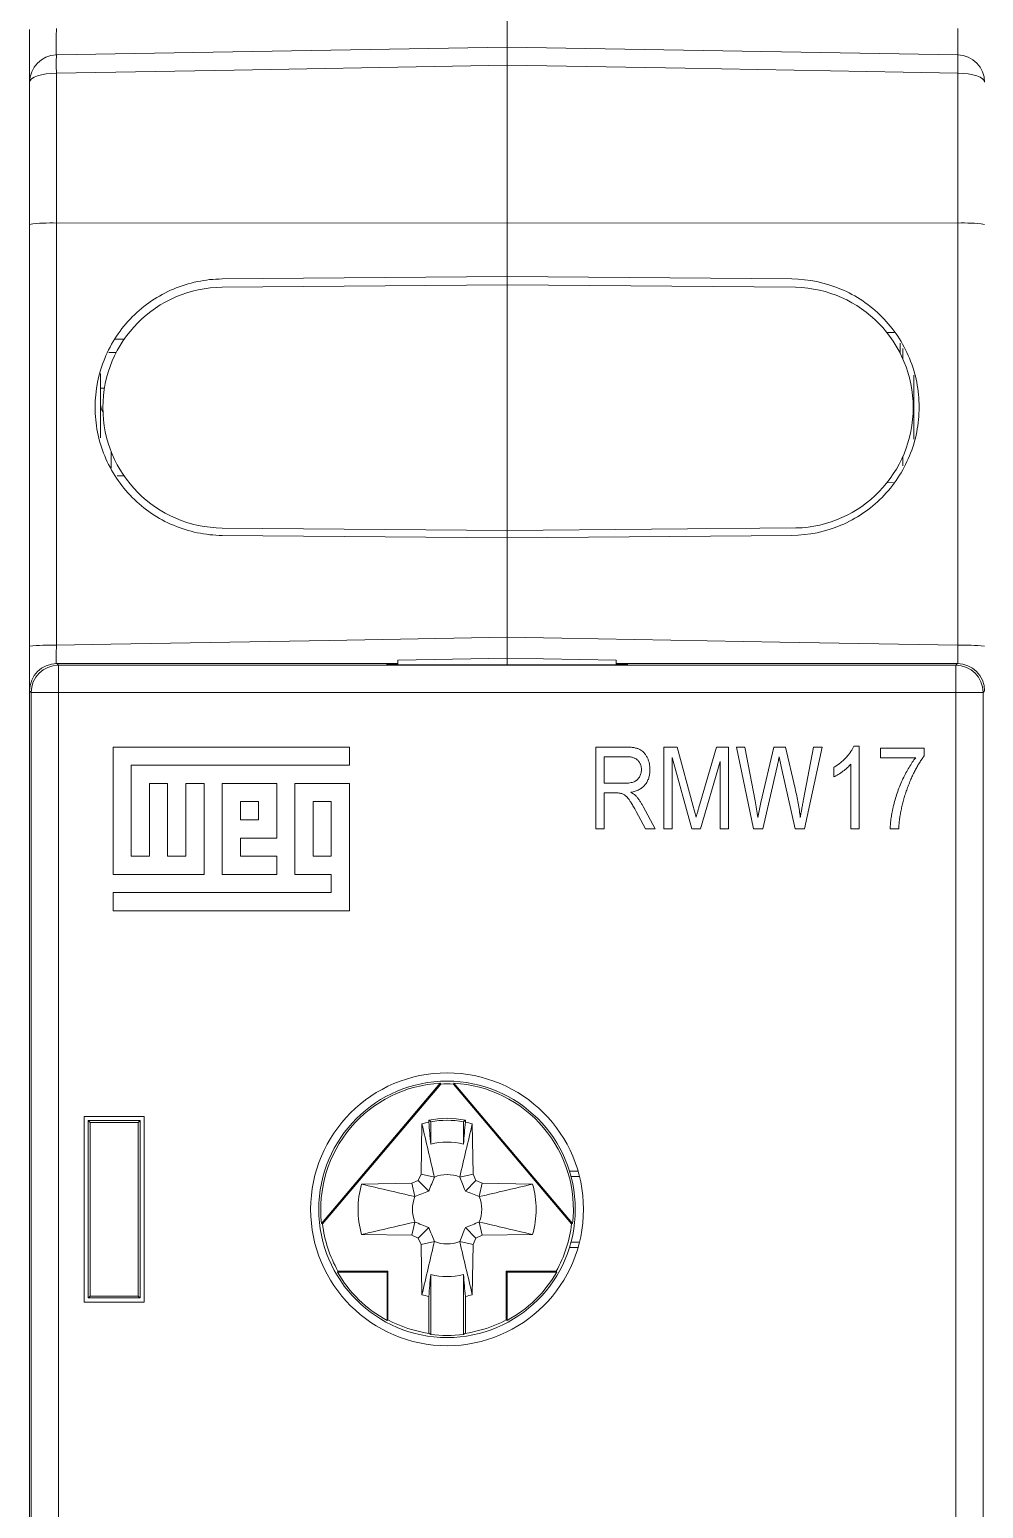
# Model space of a CAD drawing. Header units: millimetres. Extents: x -72 to 2978, y -1067 to 2817.
# Drawn here: x 2138.45 to 2155.93, y 27.06 to 54.16 of the extents above; entities that cross this region are included whole.
import ezdxf

# ---------------------------------------------------------------- set-up
doc = ezdxf.new("R2010")
doc.units = ezdxf.units.MM

msp = doc.modelspace()

# ---------------------------------------------------------------- linework, layer by layer
at = {"color": 7, "linetype": 'Continuous', "lineweight": 15}
for p, q in [((2138.944, 53.698), (2147.203, 53.842)), ((2147.203, 53.842), (2155.462, 53.698)), ((2147.203, 53.511), (2147.203, 50.622)), ((2138.453, 50.591), (2138.453, 53.198)), ((2138.944, 53.361), (2138.944, 50.615)), ((2155.462, 50.615), (2155.462, 53.361)), ((2138.453, 42.862), (2138.453, 50.591)), ((2138.944, 50.615), (2147.203, 50.622)), ((2138.944, 50.615), (2138.944, 42.88)), ((2147.203, 50.622), (2147.203, 49.638)), ((2155.462, 50.615), (2147.203, 50.622)), ((2155.462, 42.88), (2155.462, 50.615)), ((2147.203, 49.638), (2141.982, 49.592)), ((2147.203, 49.638), (2152.423, 49.592)), ((2147.203, 49.486), (2141.984, 49.441)), ((2147.203, 44.982), (2147.203, 49.486)), ((2152.49, 49.44), (2147.203, 49.486)), ((2154.163, 48.608), (2154.294, 48.61)), ((2139.908, 48.242), (2140.04, 48.242)), ((2140.013, 48.486), (2140.186, 48.486)), ((2154.403, 48.234), (2154.403, 48.413)), ((2139.753, 47.857), (2139.753, 46.68)), ((2154.653, 46.656), (2154.653, 47.83)), ((2139.825, 47.593), (2139.753, 47.592)), ((2140.186, 45.982), (2140.055, 45.982)), ((2154.284, 45.858), (2154.165, 45.86)), ((2147.203, 44.982), (2141.984, 45.027)), ((2152.495, 45.028), (2147.203, 44.982)), ((2147.203, 44.847), (2141.982, 44.892)), ((2147.203, 44.847), (2152.423, 44.892)), ((2147.203, 44.847), (2147.203, 43.024)), ((2145.203, 42.607), (2147.203, 42.642)), ((2145.203, 42.522), (2145.203, 42.607)), ((2147.203, 42.642), (2147.203, 42.522)), ((2147.203, 42.642), (2149.203, 42.607)), ((2149.203, 42.607), (2149.203, 42.522)), ((2138.953, 42.542), (2138.982, 42.513)), ((2145.203, 42.542), (2138.953, 42.542)), ((2138.982, 42.013), (2138.982, 42.513)), ((2138.982, 42.513), (2155.424, 42.513)), ((2144.997, 42.532), (2144.997, 42.522)), ((2145.203, 42.532), (2144.997, 42.532)), ((2144.997, 42.522), (2144.997, 42.532)), ((2144.997, 42.522), (2149.409, 42.522)), ((2155.453, 42.542), (2149.203, 42.542)), ((2149.409, 42.532), (2149.203, 42.532)), ((2149.409, 42.522), (2149.409, 42.532)), ((2149.409, 42.522), (2149.409, 42.532)), ((2155.424, 42.513), (2155.453, 42.542)), ((2155.424, 42.013), (2155.424, 42.513)), ((2138.482, 42.013), (2138.453, 42.042)), ((2138.453, 42.042), (2138.453, -1.758)), ((2138.982, 42.013), (2138.482, 42.013)), ((2138.482, -1.729), (2138.482, 42.013)), ((2155.424, 42.013), (2138.982, 42.013)), ((2138.982, 42.013), (2138.982, -1.729)), ((2155.424, -1.729), (2155.424, 42.013)), ((2155.924, 42.013), (2155.424, 42.013)), ((2155.953, 42.042), (2155.924, 42.013)), ((2155.924, 42.013), (2155.924, -1.729)), ((2138.453, 41.898), (2138.453, -1.614)), ((2144.316, 41.013), (2139.982, 41.013)), ((2139.982, 41.013), (2139.982, 38.679)), ((2144.316, 40.679), (2144.316, 41.013)), ((2148.826, 39.513), (2148.826, 41.013)), ((2148.826, 41.013), (2149.377, 41.013)), ((2150.073, 41.013), (2150.317, 41.013)), ((2150.073, 39.513), (2150.073, 41.013)), ((2150.317, 41.013), (2150.609, 39.951)), ((2150.735, 39.969), (2151.041, 41.013)), ((2151.041, 41.013), (2151.261, 41.013)), ((2151.261, 41.013), (2151.261, 39.513)), ((2151.717, 39.513), (2151.404, 41.013)), ((2151.404, 41.013), (2151.562, 41.013)), ((2151.562, 41.013), (2151.746, 40.029)), ((2151.853, 40), (2152.089, 41.013)), ((2152.089, 41.013), (2152.306, 41.013)), ((2152.306, 41.013), (2152.481, 40.254)), ((2152.634, 40.049), (2152.819, 41.013)), ((2152.977, 41.013), (2152.655, 39.513)), ((2152.819, 41.013), (2152.977, 41.013)), ((2153.556, 41.032), (2153.657, 41.032)), ((2153.657, 41.032), (2153.657, 39.513)), ((2154.047, 40.818), (2154.047, 40.993)), ((2154.047, 40.993), (2154.846, 40.993)), ((2154.846, 40.993), (2154.846, 40.85)), ((2140.316, 40.679), (2144.316, 40.679)), ((2140.316, 39.013), (2140.316, 40.679)), ((2148.982, 40.837), (2148.982, 40.35)), ((2149.388, 40.837), (2148.982, 40.837)), ((2150.229, 40.822), (2150.229, 39.513)), ((2150.586, 39.513), (2150.229, 40.822)), ((2151.105, 40.751), (2150.745, 39.513)), ((2151.105, 39.513), (2151.105, 40.751)), ((2152.151, 40.656), (2151.888, 39.513)), ((2152.225, 40.656), (2152.187, 40.832)), ((2152.483, 39.513), (2152.225, 40.656)), ((2153.501, 39.513), (2153.501, 40.701)), ((2154.69, 40.818), (2154.047, 40.818)), ((2153.19, 40.467), (2153.19, 40.643)), ((2140.982, 40.346), (2140.649, 40.346)), ((2140.649, 40.346), (2140.649, 39.013)), ((2140.982, 39.013), (2140.982, 40.346)), ((2141.316, 40.346), (2141.316, 39.013)), ((2141.649, 40.346), (2141.316, 40.346)), ((2141.649, 38.679), (2141.649, 40.346)), ((2141.982, 40.346), (2141.982, 38.679)), ((2142.982, 40.346), (2141.982, 40.346)), ((2142.982, 39.346), (2142.982, 40.346)), ((2143.316, 40.346), (2143.316, 38.679)), ((2144.316, 40.346), (2143.316, 40.346)), ((2144.316, 38.013), (2144.316, 40.346)), ((2148.982, 40.35), (2149.348, 40.35)), ((2149.181, 40.175), (2148.982, 40.175)), ((2148.982, 40.175), (2148.982, 39.513)), ((2142.316, 40.013), (2142.316, 39.679)), ((2142.649, 40.013), (2142.316, 40.013)), ((2142.649, 39.679), (2142.649, 40.013)), ((2143.982, 40.013), (2143.649, 40.013)), ((2143.649, 40.013), (2143.649, 39.013)), ((2143.982, 39.013), (2143.982, 40.013)), ((2149.698, 39.923), (2149.917, 39.513)), ((2150.609, 39.951), (2150.667, 39.729)), ((2151.797, 39.722), (2151.853, 40)), ((2142.316, 39.679), (2142.649, 39.679)), ((2149.74, 39.513), (2149.567, 39.834)), ((2142.316, 39.013), (2142.316, 39.346)), ((2142.316, 39.346), (2142.982, 39.346)), ((2148.982, 39.513), (2148.826, 39.513)), ((2149.917, 39.513), (2149.74, 39.513)), ((2150.229, 39.513), (2150.073, 39.513)), ((2150.745, 39.513), (2150.586, 39.513)), ((2151.261, 39.513), (2151.105, 39.513)), ((2151.888, 39.513), (2151.717, 39.513)), ((2152.655, 39.513), (2152.483, 39.513)), ((2153.657, 39.513), (2153.501, 39.513)), ((2154.378, 39.513), (2154.222, 39.513)), ((2140.649, 39.013), (2140.316, 39.013)), ((2141.316, 39.013), (2140.982, 39.013)), ((2142.982, 39.013), (2142.316, 39.013)), ((2142.982, 38.679), (2142.982, 39.013)), ((2143.649, 39.013), (2143.982, 39.013)), ((2139.982, 38.679), (2141.649, 38.679)), ((2141.982, 38.679), (2142.982, 38.679)), ((2143.316, 38.679), (2143.982, 38.679)), ((2143.982, 38.679), (2143.982, 38.346)), ((2139.982, 38.346), (2139.982, 38.013)), ((2143.982, 38.346), (2139.982, 38.346)), ((2139.982, 38.013), (2144.316, 38.013)), ((2143.803, 32.28), (2145.979, 34.854)), ((2143.821, 32.275), (2145.987, 34.837)), ((2145.987, 34.837), (2145.979, 34.854)), ((2146.227, 34.854), (2146.219, 34.837)), ((2146.219, 34.837), (2148.385, 32.275)), ((2146.227, 34.854), (2148.403, 32.28)), ((2139.453, 34.242), (2140.553, 34.242)), ((2139.453, 30.842), (2139.453, 34.242)), ((2139.563, 34.132), (2139.528, 34.167)), ((2139.528, 34.167), (2139.528, 30.917)), ((2140.478, 34.167), (2139.528, 34.167)), ((2140.443, 34.132), (2140.478, 34.167)), ((2140.478, 30.917), (2140.478, 34.167)), ((2140.553, 34.242), (2140.553, 30.842)), ((2145.768, 34.175), (2145.768, 34.139)), ((2146.438, 34.139), (2146.438, 34.175)), ((2139.563, 34.132), (2139.563, 30.952)), ((2140.443, 34.132), (2139.563, 34.132)), ((2140.443, 30.952), (2140.443, 34.132)), ((2145.642, 34.108), (2145.626, 33.187)), ((2145.803, 34.146), (2145.803, 33.738)), ((2146.403, 33.738), (2146.403, 34.146)), ((2146.58, 33.187), (2146.564, 34.108)), ((2145.574, 33.071), (2145.458, 33.019)), ((2145.626, 33.187), (2145.574, 33.071)), ((2145.574, 33.071), (2145.768, 32.877)), ((2145.626, 33.187), (2145.87, 33.133)), ((2146.58, 33.187), (2146.335, 33.133)), ((2146.632, 33.071), (2146.438, 32.877)), ((2146.632, 33.071), (2146.58, 33.187)), ((2146.748, 33.019), (2146.632, 33.071)), ((2148.346, 33.242), (2148.503, 33.242)), ((2148.375, 33.142), (2148.53, 33.142)), ((2145.458, 33.019), (2144.537, 33.003)), ((2145.458, 33.019), (2145.512, 32.775)), ((2146.748, 33.019), (2146.694, 32.775)), ((2147.669, 33.003), (2146.748, 33.019)), ((2143.803, 32.28), (2143.821, 32.275)), ((2145.458, 32.065), (2145.512, 32.309)), ((2146.748, 32.065), (2146.694, 32.309)), ((2148.385, 32.275), (2148.403, 32.28)), ((2144.537, 32.081), (2145.458, 32.065)), ((2145.458, 32.065), (2145.574, 32.013)), ((2145.574, 32.013), (2145.768, 32.207)), ((2145.574, 32.013), (2145.626, 31.897)), ((2146.632, 32.013), (2146.438, 32.207)), ((2146.58, 31.897), (2146.632, 32.013)), ((2146.632, 32.013), (2146.748, 32.065)), ((2146.748, 32.065), (2147.669, 32.081)), ((2145.626, 31.897), (2145.87, 31.951)), ((2145.626, 31.897), (2145.642, 30.976)), ((2146.58, 31.897), (2146.335, 31.951)), ((2146.564, 30.976), (2146.58, 31.897)), ((2148.503, 31.842), (2148.346, 31.842)), ((2148.53, 31.942), (2148.375, 31.942)), ((2144.104, 31.41), (2144.094, 31.392)), ((2145.003, 31.392), (2144.094, 31.392)), ((2145.02, 31.41), (2144.104, 31.41)), ((2145.003, 31.392), (2145.02, 31.41)), ((2145.003, 30.505), (2145.003, 31.392)), ((2145.02, 30.515), (2145.02, 31.41)), ((2145.803, 31.346), (2145.803, 30.25)), ((2146.403, 30.25), (2146.403, 31.346)), ((2147.185, 31.41), (2147.185, 30.515)), ((2148.102, 31.41), (2147.185, 31.41)), ((2147.203, 31.392), (2147.185, 31.41)), ((2148.112, 31.392), (2147.203, 31.392)), ((2147.203, 31.392), (2147.203, 30.505)), ((2139.563, 30.952), (2139.528, 30.917)), ((2139.528, 30.917), (2140.478, 30.917)), ((2139.563, 30.952), (2140.443, 30.952)), ((2140.443, 30.952), (2140.478, 30.917)), ((2145.768, 30.945), (2145.768, 30.269)), ((2146.438, 30.269), (2146.438, 30.945)), ((2140.553, 30.842), (2139.453, 30.842)), ((2145.003, 30.505), (2145.02, 30.515)), ((2147.185, 30.515), (2147.203, 30.505))]:
    msp.add_line(p, q, dxfattribs=at)
at = {"color": 102, "linetype": 'Continuous', "lineweight": 15}
for p, q in [((2147.203, 49.486), (2147.203, 49.638)), ((2154.456, 48.121), (2154.456, 48.316)), ((2139.949, 46.426), (2139.949, 46.127)), ((2154.456, 46.168), (2154.456, 46.343)), ((2147.203, 44.847), (2147.203, 44.982))]:
    msp.add_line(p, q, dxfattribs=at)
at = {"color": 7, "linetype": 'Continuous', "lineweight": 15, "flags": 128}
for points in [[(2147.203, 53.511), (2146.203, 53.492), (2142.204, 53.42), (2138.944, 53.361)], [(2155.462, 53.361), (2154.462, 53.379), (2150.463, 53.452), (2147.203, 53.511)], [(2138.453, 53.198), (2138.462, 53.229), (2138.49, 53.26), (2138.535, 53.288), (2138.596, 53.312), (2138.671, 53.333), (2138.756, 53.348), (2138.848, 53.358), (2138.944, 53.361)], [(2155.462, 53.361), (2155.558, 53.358), (2155.65, 53.348), (2155.735, 53.333), (2155.81, 53.312), (2155.87, 53.288), (2155.916, 53.26), (2155.943, 53.229), (2155.953, 53.198)], [(2138.944, 42.88), (2139.944, 42.897), (2143.943, 42.967), (2147.203, 43.024)], [(2147.203, 43.024), (2148.203, 43.007), (2152.201, 42.937), (2155.462, 42.88)], [(2148.112, 31.392), (2148.107, 31.401), (2148.102, 31.41)]]:
    msp.add_lwpolyline(points, dxfattribs=at)
at = {"color": 7, "linetype": 'Continuous', "lineweight": 15}
for radius in [2.5, 2.35]:
    msp.add_circle((2146.103, 32.542), radius, dxfattribs=at)
for centre, radius, start, end in [((2138.953, 53.198), 0.5, 91, 180), ((2144.758, 53.53), 5.816, 178.3416, 181.6584), ((2149.648, 53.53), 5.816, 358.3416, 1.6584), ((2155.453, 53.198), 0.5, 0, 89), ((2138.823, 48.053), 2.565, 87.2935, 98.2994), ((2155.583, 48.053), 2.565, 81.7006, 92.7065), ((2142.003, 47.234), 2.207, 90.5, 269.5), ((2138.823, 39.458), 3.424, 87.9713, 96.2035), ((2155.583, 39.458), 3.424, 83.7965, 92.0287), ((2138.982, 42.013), 0.5, 90.0017, 179.9984), ((2155.424, 42.013), 0.5, 0.0016, 89.9983), ((2146.103, 32.542), 2.315, 93.0745, 186.4936), ((2146.103, 32.542), 2.298, 87.1131, 92.8869), ((2146.103, 32.542), 2.315, 353.5064, 86.9255), ((2146.103, 32.542), 1.667, 78.4101, 101.5899), ((2146.103, 32.542), 1.632, 79.4085, 100.5915), ((2146.103, 32.542), 1.632, 101.8415, 106.4118), ((2146.103, 32.542), 1.632, 73.5882, 78.1585), ((2146.103, 32.542), 1.233, 75.9215, 104.0785), ((2146.103, 32.542), 0.635, 68.5164, 111.4836), ((2146.103, 32.542), 1.632, 163.5882, 196.4118), ((2146.103, 32.542), 1.632, 343.5882, 16.4118), ((2146.103, 32.542), 0.635, 158.5164, 201.4836), ((2146.103, 32.542), 0.635, 338.5164, 21.4836), ((2146.103, 32.542), 2.298, 186.6813, 209.5325), ((2146.103, 32.542), 2.298, 330.4675, 353.3187), ((2146.103, 32.542), 0.635, 248.5164, 291.4836), ((2146.103, 32.542), 2.315, 209.7846, 241.6313), ((2146.103, 32.542), 1.233, 255.9215, 284.0785), ((2146.103, 32.542), 2.315, 298.3687, 330.2154), ((2146.103, 32.542), 1.632, 253.5882, 258.1585), ((2146.103, 32.542), 1.632, 281.8415, 286.4118), ((2146.103, 32.542), 2.298, 241.8906, 261.6181), ((2146.103, 32.542), 2.298, 278.3819, 298.1094), ((2146.103, 32.542), 2.312, 262.5431, 277.4569)]:
    msp.add_arc(centre, radius, start, end, dxfattribs=at)
for centre, major_axis, ratio, start_param, end_param in [((2152.437, 47.234), (-1.412, 1.697), 0.999163, 2.473844, 5.564823), ((2139.953, 47.294), (0.142, 0.144), 0.975618, 2.362365, 3.040961), ((2138.953, 42.042), (-0.354, 0.354), 0.999973, 5.497801, 7.06857), ((2155.453, 42.042), (0.354, 0.354), 0.999973, 5.497801, 7.06857), ((2147.26, 32.542), (2.894, 0), 0.916608, 4.17078, 4.184807), ((2144.946, 32.542), (2.894, 0), 0.916608, 5.239971, 5.253998)]:
    msp.add_ellipse(centre, major_axis=major_axis, ratio=ratio, start_param=start_param, end_param=end_param, dxfattribs=at)
for points, knots in [([(2147.203, 54.324), (2147.203, 54.195), (2147.203, 54.071), (2147.203, 53.894), (2147.203, 53.842), (2147.203, 53.842)], [0, 0, 0, 0, 0.5, 0.5, 1, 1, 1, 1]), ([(2147.203, 53.842), (2147.203, 53.842), (2147.203, 53.894), (2147.203, 54.071), (2147.203, 54.195), (2147.203, 54.324)], [0, 0, 0, 0, 0.5, 0.5, 1, 1, 1, 1]), ([(2138.453, 54.162), (2138.453, 53.904), (2138.453, 53.655), (2138.453, 53.389), (2138.453, 53.319), (2138.453, 53.223), (2138.453, 53.198), (2138.453, 53.198)], [0, 0, 0, 0, 0.5, 0.5, 0.75, 0.75, 1, 1, 1, 1]), ([(2138.944, 53.698), (2138.942, 53.698), (2138.941, 53.749), (2138.941, 53.926), (2138.942, 54.051), (2138.944, 54.18)], [0, 0, 0, 0, 0.5, 0.5, 1, 1, 1, 1]), ([(2155.462, 54.18), (2155.464, 54.051), (2155.465, 53.927), (2155.465, 53.749), (2155.464, 53.698), (2155.462, 53.698)], [0, 0, 0, 0, 0.5, 0.5, 1, 1, 1, 1]), ([(2147.203, 53.842), (2147.203, 53.842), (2147.203, 53.81), (2147.203, 53.692), (2147.203, 53.608), (2147.203, 53.511)], [0, 0, 0, 0, 0.5, 0.5, 1, 1, 1, 1]), ([(2147.203, 53.511), (2147.203, 53.608), (2147.203, 53.692), (2147.203, 53.81), (2147.203, 53.842), (2147.203, 53.842)], [0, 0, 0, 0, 0.5, 0.5, 1, 1, 1, 1]), ([(2141.982, 49.592), (2141.828, 49.591), (2141.676, 49.574), (2141.378, 49.513), (2141.23, 49.466), (2140.947, 49.347), (2140.813, 49.274), (2140.56, 49.103), (2140.44, 49.004), (2140.226, 48.787), (2140.129, 48.669), (2139.96, 48.413), (2139.887, 48.277), (2139.714, 47.854), (2139.653, 47.547), (2139.653, 47.09), (2139.668, 46.935), (2139.727, 46.635), (2139.771, 46.49), (2139.888, 46.207), (2139.961, 46.07), (2140.129, 45.816), (2140.225, 45.698), (2140.55, 45.37), (2140.806, 45.196), (2141.231, 45.017), (2141.376, 44.972), (2141.675, 44.91), (2141.83, 44.893), (2141.982, 44.892)], [0, 0, 0, 0, 0.0625, 0.0625, 0.125, 0.125, 0.1875, 0.1875, 0.25, 0.25, 0.3125, 0.3125, 0.375, 0.375, 0.5, 0.5, 0.5625, 0.5625, 0.625, 0.625, 0.6875, 0.6875, 0.75, 0.75, 0.875, 0.875, 0.9375, 0.9375, 1, 1, 1, 1]), ([(2152.423, 49.592), (2152.728, 49.589), (2153.035, 49.526), (2153.456, 49.348), (2153.592, 49.275), (2153.847, 49.103), (2153.964, 49.005), (2154.179, 48.789), (2154.277, 48.668), (2154.446, 48.414), (2154.517, 48.279), (2154.634, 47.996), (2154.679, 47.848), (2154.738, 47.549), (2154.753, 47.397), (2154.753, 47.089), (2154.738, 46.937), (2154.679, 46.638), (2154.635, 46.49), (2154.518, 46.207), (2154.447, 46.072), (2154.278, 45.818), (2154.18, 45.697), (2153.966, 45.48), (2153.849, 45.383), (2153.595, 45.211), (2153.459, 45.137), (2153.038, 44.959), (2152.732, 44.895), (2152.423, 44.892)], [0, 0, 0, 0, 0.125, 0.125, 0.1875, 0.1875, 0.25, 0.25, 0.3125, 0.3125, 0.375, 0.375, 0.4375, 0.4375, 0.5, 0.5, 0.5625, 0.5625, 0.625, 0.625, 0.6875, 0.6875, 0.75, 0.75, 0.8125, 0.8125, 0.875, 0.875, 1, 1, 1, 1]), ([(2138.453, 42.862), (2138.453, 42.8), (2138.453, 42.627), (2138.453, 42.361), (2138.453, 42.138), (2138.453, 42.065), (2138.453, 42.042)], [0, 0, 0, 0, 0.183153, 0.515053, 0.846973, 1, 1, 1, 1]), ([(2147.203, 43.024), (2147.203, 42.968), (2147.203, 42.857), (2147.203, 42.717), (2147.203, 42.658), (2147.203, 42.632)], [0, 0, 0, 0, 0.359008, 0.718015, 1, 1, 1, 1]), ([(2147.203, 42.632), (2147.203, 42.638), (2147.203, 42.67), (2147.203, 42.774), (2147.203, 42.906), (2147.203, 42.993), (2147.203, 43.024)], [0, 0, 0, 0, 0.087417, 0.44514, 0.802841, 1, 1, 1, 1]), ([(2149.377, 41.013), (2149.391, 41.013), (2149.418, 41.012), (2149.457, 41.01), (2149.493, 41.007), (2149.527, 41.003), (2149.557, 40.996), (2149.585, 40.989), (2149.61, 40.981), (2149.639, 40.967), (2149.673, 40.946), (2149.709, 40.914), (2149.74, 40.874), (2149.768, 40.829), (2149.792, 40.777), (2149.808, 40.722), (2149.818, 40.662), (2149.819, 40.621), (2149.82, 40.599)], [0, 0, 0, 0, 0.059861, 0.115867, 0.168079, 0.216582, 0.261137, 0.301832, 0.339688, 0.374291, 0.44084, 0.509232, 0.581286, 0.658766, 0.739724, 0.822665, 0.908999, 1, 1, 1, 1]), ([(2153.19, 40.643), (2153.211, 40.655), (2153.253, 40.68), (2153.311, 40.724), (2153.367, 40.771), (2153.417, 40.822), (2153.462, 40.875), (2153.501, 40.927), (2153.533, 40.979), (2153.549, 41.015), (2153.556, 41.032)], [0, 0, 0, 0, 0.135284, 0.26941, 0.402801, 0.536191, 0.665211, 0.785343, 0.896318, 1, 1, 1, 1]), ([(2149.664, 40.598), (2149.664, 40.607), (2149.663, 40.625), (2149.66, 40.651), (2149.654, 40.675), (2149.647, 40.698), (2149.637, 40.719), (2149.625, 40.739), (2149.611, 40.757), (2149.595, 40.774), (2149.576, 40.789), (2149.556, 40.802), (2149.533, 40.813), (2149.508, 40.822), (2149.481, 40.829), (2149.452, 40.834), (2149.421, 40.837), (2149.399, 40.837), (2149.388, 40.837)], [0, 0, 0, 0, 0.065327, 0.127357, 0.18677, 0.244741, 0.300513, 0.356097, 0.411409, 0.467417, 0.524221, 0.583217, 0.643559, 0.706897, 0.774123, 0.84489, 0.920043, 1, 1, 1, 1]), ([(2152.187, 40.832), (2152.184, 40.816), (2152.178, 40.785), (2152.169, 40.739), (2152.16, 40.697), (2152.154, 40.669), (2152.151, 40.656)], [0, 0, 0, 0, 0.270605, 0.527888, 0.770564, 1, 1, 1, 1]), ([(2153.501, 40.701), (2153.492, 40.69), (2153.472, 40.667), (2153.438, 40.635), (2153.399, 40.601), (2153.357, 40.569), (2153.313, 40.538), (2153.271, 40.51), (2153.23, 40.486), (2153.203, 40.473), (2153.19, 40.467)], [0, 0, 0, 0, 0.111569, 0.231228, 0.361627, 0.501035, 0.640157, 0.769329, 0.889276, 1, 1, 1, 1]), ([(2154.222, 39.513), (2154.223, 39.529), (2154.224, 39.561), (2154.228, 39.611), (2154.233, 39.664), (2154.24, 39.718), (2154.249, 39.774), (2154.26, 39.831), (2154.273, 39.891), (2154.292, 39.973), (2154.32, 40.076), (2154.36, 40.198), (2154.405, 40.316), (2154.456, 40.43), (2154.51, 40.539), (2154.567, 40.64), (2154.626, 40.733), (2154.669, 40.79), (2154.69, 40.818)], [0, 0, 0, 0, 0.034222, 0.069813, 0.107007, 0.145882, 0.186019, 0.227874, 0.271427, 0.316576, 0.408093, 0.498715, 0.588596, 0.678127, 0.765339, 0.847918, 0.925972, 1, 1, 1, 1]), ([(2154.846, 40.85), (2154.831, 40.83), (2154.801, 40.79), (2154.758, 40.725), (2154.717, 40.656), (2154.678, 40.583), (2154.639, 40.506), (2154.602, 40.424), (2154.567, 40.338), (2154.532, 40.248), (2154.501, 40.156), (2154.472, 40.063), (2154.448, 39.971), (2154.427, 39.879), (2154.409, 39.787), (2154.395, 39.696), (2154.384, 39.604), (2154.38, 39.543), (2154.378, 39.513)], [0, 0, 0, 0, 0.051765, 0.105365, 0.161209, 0.219212, 0.279359, 0.342018, 0.40698, 0.474589, 0.542816, 0.610255, 0.676789, 0.742504, 0.807531, 0.872125, 0.936173, 1, 1, 1, 1]), ([(2149.348, 40.35), (2149.366, 40.351), (2149.402, 40.351), (2149.451, 40.356), (2149.493, 40.364), (2149.528, 40.376), (2149.559, 40.392), (2149.585, 40.412), (2149.608, 40.435), (2149.628, 40.463), (2149.644, 40.493), (2149.655, 40.526), (2149.663, 40.561), (2149.663, 40.586), (2149.664, 40.598)], [0, 0, 0, 0, 0.122755, 0.230056, 0.322791, 0.40207, 0.47475, 0.545845, 0.616658, 0.689747, 0.764806, 0.840517, 0.918295, 1, 1, 1, 1]), ([(2149.82, 40.599), (2149.819, 40.585), (2149.819, 40.558), (2149.815, 40.518), (2149.808, 40.48), (2149.798, 40.444), (2149.785, 40.41), (2149.77, 40.378), (2149.751, 40.348), (2149.73, 40.32), (2149.707, 40.295), (2149.68, 40.272), (2149.651, 40.251), (2149.62, 40.233), (2149.586, 40.217), (2149.549, 40.204), (2149.51, 40.193), (2149.483, 40.187), (2149.469, 40.185)], [0, 0, 0, 0, 0.070124, 0.136973, 0.201515, 0.263247, 0.323812, 0.382633, 0.440984, 0.498977, 0.557187, 0.615133, 0.67446, 0.734991, 0.797237, 0.861968, 0.929489, 1, 1, 1, 1]), ([(2149.567, 39.834), (2149.559, 39.849), (2149.543, 39.877), (2149.52, 39.918), (2149.499, 39.955), (2149.479, 39.988), (2149.461, 40.016), (2149.445, 40.041), (2149.43, 40.062), (2149.412, 40.083), (2149.391, 40.104), (2149.366, 40.126), (2149.341, 40.143), (2149.316, 40.156), (2149.288, 40.165), (2149.256, 40.171), (2149.22, 40.174), (2149.194, 40.175), (2149.181, 40.175)], [0, 0, 0, 0, 0.092728, 0.177366, 0.254414, 0.323889, 0.385354, 0.438553, 0.484631, 0.522952, 0.588828, 0.648611, 0.702575, 0.751873, 0.802247, 0.860186, 0.925559, 1, 1, 1, 1]), ([(2149.469, 40.185), (2149.479, 40.179), (2149.499, 40.168), (2149.525, 40.151), (2149.548, 40.134), (2149.561, 40.121), (2149.567, 40.115)], [0, 0, 0, 0, 0.289711, 0.551497, 0.788143, 1, 1, 1, 1]), ([(2149.567, 40.115), (2149.579, 40.1), (2149.604, 40.071), (2149.637, 40.024), (2149.669, 39.975), (2149.688, 39.94), (2149.698, 39.923)], [0, 0, 0, 0, 0.245563, 0.493888, 0.744613, 1, 1, 1, 1]), ([(2152.481, 40.254), (2152.491, 40.208), (2152.511, 40.118), (2152.537, 39.983), (2152.559, 39.852), (2152.571, 39.765), (2152.576, 39.722)], [0, 0, 0, 0, 0.260311, 0.513506, 0.759855, 1, 1, 1, 1]), ([(2150.667, 39.729), (2150.669, 39.736), (2150.673, 39.751), (2150.68, 39.775), (2150.687, 39.802), (2150.695, 39.831), (2150.704, 39.862), (2150.714, 39.896), (2150.724, 39.931), (2150.731, 39.956), (2150.735, 39.969)], [0, 0, 0, 0, 0.090712, 0.190611, 0.302053, 0.422037, 0.551217, 0.690772, 0.840366, 1, 1, 1, 1]), ([(2151.746, 40.029), (2151.755, 39.979), (2151.774, 39.877), (2151.789, 39.774), (2151.797, 39.722)], [0, 0, 0, 0, 0.497105, 1, 1, 1, 1]), ([(2152.576, 39.722), (2152.58, 39.748), (2152.588, 39.799), (2152.602, 39.879), (2152.617, 39.962), (2152.628, 40.019), (2152.634, 40.049)], [0, 0, 0, 0, 0.229818, 0.473981, 0.729798, 1, 1, 1, 1])]:
    msp.add_open_spline(points, degree=3, knots=knots, dxfattribs=at)
at = {"color": 102, "linetype": 'Continuous', "lineweight": 15}
for points, knots in [([(2138.941, 42.539), (2138.941, 42.569), (2138.941, 42.638), (2138.942, 42.763), (2138.944, 42.849), (2138.944, 42.88)], [0, 0, 0, 0, 0.325567, 0.760139, 1, 1, 1, 1]), ([(2155.462, 42.88), (2155.462, 42.825), (2155.464, 42.714), (2155.465, 42.596), (2155.465, 42.552), (2155.465, 42.543)], [0, 0, 0, 0, 0.440566, 0.881035, 1, 1, 1, 1])]:
    msp.add_open_spline(points, degree=3, knots=knots, dxfattribs=at)
at = {"color": 7, "linetype": 'Continuous', "lineweight": 15}
for points in [[(2145.768, 34.175), (2145.78, 34.166), (2145.791, 34.156), (2145.803, 34.146)], [(2146.438, 34.175), (2146.426, 34.166), (2146.415, 34.156), (2146.403, 34.146)], [(2145.642, 34.108), (2145.718, 33.783), (2145.794, 33.46), (2145.87, 33.133)], [(2145.803, 33.738), (2145.791, 33.872), (2145.78, 34.006), (2145.768, 34.139)], [(2146.335, 33.133), (2146.411, 33.46), (2146.488, 33.783), (2146.564, 34.108)], [(2146.438, 34.139), (2146.426, 34.006), (2146.415, 33.872), (2146.403, 33.738)], [(2145.87, 33.133), (2145.838, 33.05), (2145.805, 32.966), (2145.768, 32.877)], [(2146.335, 33.133), (2146.368, 33.05), (2146.401, 32.966), (2146.438, 32.877)], [(2145.512, 32.775), (2145.185, 32.851), (2144.861, 32.927), (2144.537, 33.003)], [(2145.512, 32.775), (2145.595, 32.807), (2145.679, 32.84), (2145.768, 32.877)], [(2146.694, 32.775), (2146.611, 32.807), (2146.527, 32.84), (2146.438, 32.877)], [(2147.669, 33.003), (2147.344, 32.927), (2147.021, 32.851), (2146.694, 32.775)], [(2144.537, 32.081), (2144.861, 32.157), (2145.185, 32.233), (2145.512, 32.309)], [(2145.512, 32.309), (2145.595, 32.277), (2145.679, 32.244), (2145.768, 32.207)], [(2146.694, 32.309), (2146.611, 32.277), (2146.527, 32.244), (2146.438, 32.207)], [(2146.694, 32.309), (2147.021, 32.233), (2147.344, 32.157), (2147.669, 32.081)], [(2145.87, 31.951), (2145.838, 32.034), (2145.805, 32.118), (2145.768, 32.207)], [(2146.335, 31.951), (2146.368, 32.034), (2146.401, 32.118), (2146.438, 32.207)], [(2145.642, 30.976), (2145.718, 31.301), (2145.794, 31.624), (2145.87, 31.951)], [(2146.564, 30.976), (2146.488, 31.301), (2146.411, 31.624), (2146.335, 31.951)], [(2145.768, 30.945), (2145.78, 31.078), (2145.791, 31.212), (2145.803, 31.346)], [(2146.403, 31.346), (2146.415, 31.212), (2146.426, 31.078), (2146.438, 30.945)]]:
    msp.add_open_spline(points, degree=3, dxfattribs=at)

doc.saveas('drawing.dxf')
